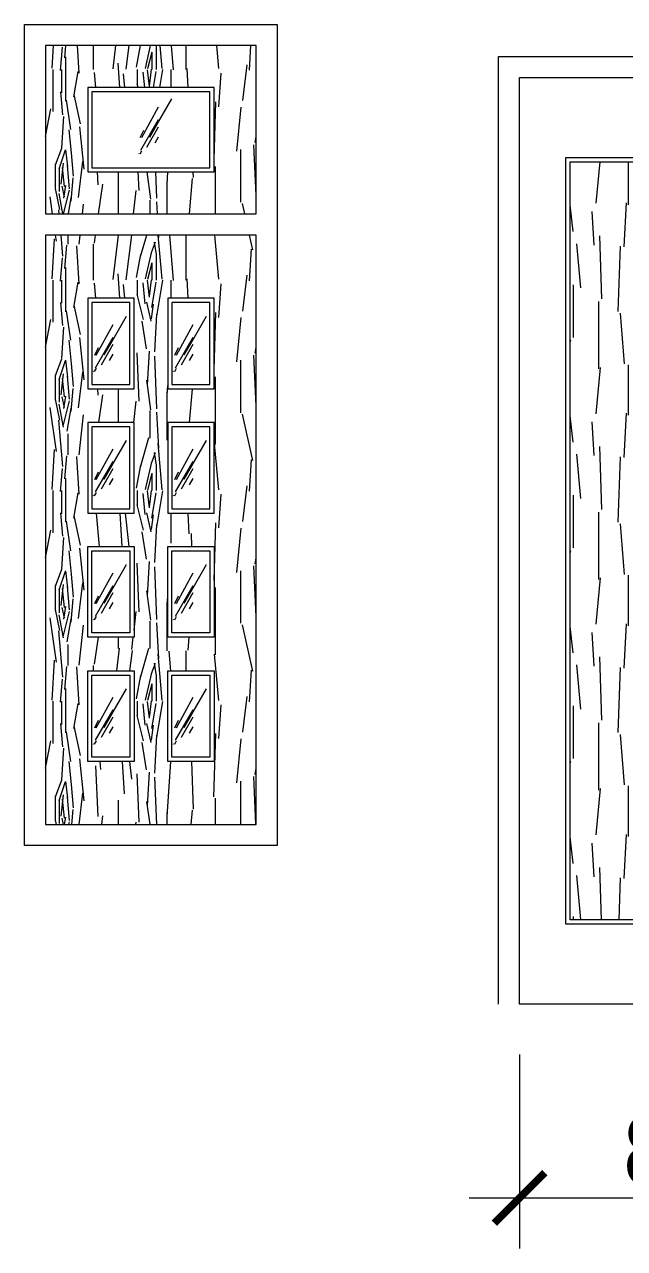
# Model space of a CAD drawing. Header units: millimetres. Extents: x -37049 to 129367, y 25385 to 90033.
# Drawn here: x 45039 to 46464, y 39086 to 41992 of the extents above; entities that cross this region are included whole.
import ezdxf

# ---------------------------------------------------------------- set-up
doc = ezdxf.new("R2010")
doc.units = ezdxf.units.MM
doc.header["$MEASUREMENT"] = 0
for name, color, linetype, lineweight in [('NBONG', 253, 'Continuous', 5), ('NCUA', 4, 'Continuous', 20), ('NCUAKHBAO', 191, 'Continuous', 18), ('NCUAMANH', 32, 'Continuous', 9), ('NKT', 9, 'Continuous', 0), ('NSMANH1', 44, 'Continuous', 5)]:
    doc.layers.add(name, color=color, linetype=linetype, lineweight=lineweight)
doc.styles.add('AVO', font='vhelvcn.ttf')
doc.dimstyles.new('100', dxfattribs={"dimscale": 0, "dimtxt": 160, "dimasz": 120, "dimexe": 120, "dimexo": 120, "dimgap": 30, "dimtad": 1, "dimdec": 0, "dimzin": 0, "dimdsep": 46, "dimtxsty": 'AVO', "dimblk1": 'ARCHTICK', "dimblk2": 'ARCHTICK', "dimsah": 1, "dimcen": -2, "dimdle": 120, "dimclrd": 256, "dimclre": 256, "dimclrt": 7, "dimadec": 0, "dimazin": 0, "dimtfac": 1, "dimtdec": 0, "dimtix": 1, "dimtmove": 2, "dimatfit": 3, "dimldrblk": 'ARCHTICK', "dimfxl": 0, "dimtolj": 1, "dimtzin": 0, "dimlwd": 0, "dimlwe": 0, "dimarcsym": 0})
pattern_1 = [(100.3048, (906129.923, -524962.584), (-499.9974378, 3000.0004804), [55.9015, -5534.268]), (90, (906119.9, -524907.6), (500, 500), [55, -445]), (71.5651, (906119.92, -524852.58), (499.999202, 1000.000217), [47.434, -1533.7045]), (277.125, (906134.92, -524807.584), (-499.999141, 3500.00019), [40.3115, -3990.8175]), (275.1944, (906139.923, -524847.584), (-499.9976123, 5000.000335), [55.227, -5467.4535]), (255.9638, (906144.92, -524902.58), (-499.999029, -1500.000273), [61.8465, -1999.706]), (80.5377, (906129.92, -524922.58), (499.9990696, 2500.000387), [30.414, -3010.9675]), (96.3402, (906134.923, -524892.584), (500.0007895, -3999.9997013), [45.277, -4482.4155]), (264.2894, (906129.923, -524847.584), (-500.0006573, -4499.9997117), [50.2495, -4974.6885]), (281.3099, (906124.92, -524897.58), (-499.998816, 2000.000376), [25.495, -2524.0145]), (95.1944, (906124.923, -525007.584), (499.9976123, -5000.000335), [55.227, -5467.4535]), (101.3099, (906119.92, -524952.58), (499.998816, -2000.000376), [50.99, -2498.5195]), (90, (906109.9, -524902.6), (500, 500), [60, -440]), (69.444, (906109.92, -524842.584), (999.9979982, 2500.0009223), [42.72, -4229.282]), (86.1859, (906124.923, -524802.584), (500.003062, 6999.9996707), [75.1665, -7441.4815]), (95.1944, (906129.923, -524727.584), (499.9976123, -5000.000335), [55.227, -5467.4535]), (90, (906124.9, -524672.6), (500, 500), [55, -445]), (84.8056, (906124.923, -525117.584), (499.9976123, 5000.000335), [55.227, -5467.4535]), (95.1944, (906129.923, -525062.584), (499.9976123, -5000.000335), [55.227, -5467.4535]), (90, (906134.9, -525117.6), (500, 500), [30, -470]), (84.8056, (906134.923, -525087.584), (499.9976123, 5000.000335), [55.227, -5467.4535]), (90, (906139.9, -525032.6), (500, 500), [50, -450]), (79.6952, (906139.923, -524982.584), (-499.9974378, -3000.0004804), [55.9015, -5534.268]), (84.8056, (906149.923, -524927.584), (499.9976123, 5000.000335), [55.227, -5467.4535]), (95.1944, (906154.923, -524872.584), (499.9976123, -5000.000335), [55.227, -5467.4535]), (95.1944, (906149.923, -524817.584), (499.9976123, -5000.000335), [55.227, -5467.4535]), (98.1301, (906144.92, -524762.584), (499.999678, -2999.999888), [70.7105, -3464.823]), (90, (906134.9, -524692.6), (500, 500), [75, -425]), (102.5288, (905834.923, -524712.584), (-499.9998015, 2500.0001602), [46.0975, -4563.6745]), (95.7106, (905824.923, -524667.584), (500.0006573, -4499.9997117), [50.2495, -4974.6885]), (81.8699, (905834.92, -524712.584), (499.999678, 2999.999888), [35.3555, -3500.1785]), (80.5377, (905839.92, -524677.58), (499.9990696, 2500.000387), [60.8275, -2980.5535]), (90, (905849.9, -525117.6), (500, 500), [60, -440]), (99.4623, (905849.92, -525057.58), (499.9990696, -2500.000387), [30.414, -3010.9675]), (248.1986, (905844.92, -525027.58), (499.999955, 1500.0001365), [26.926, -2665.6565]), (257.0054, (905834.923, -525052.584), (999.9987888, 4500.0003839), [66.7085, -6604.1235]), (97.125, (905834.92, -524657.584), (499.999141, -3500.00019), [40.3115, -3990.8175]), (82.875, (905834.92, -524657.584), (499.999141, 3500.00019), [40.3115, -3990.8175]), (90, (905839.9, -525117.6), (500, 500), [40, -460]), (255.9638, (905839.92, -525077.58), (-499.999029, -1500.000273), [41.231, -2020.322]), (93.3665, (905854.923, -525007.584), (500.0054817, -7999.999661), [85.147, -8429.5465]), (92.2906, (905849.923, -524922.584), (499.99787656, -12000.0000646), [125.1, -12384.896]), (86.8202, (905844.923, -524797.584), (499.9955212, 8500.00025135), [90.139, -8923.7395]), (80.5377, (905849.92, -524707.58), (499.9990696, 2500.000387), [91.2415, -2950.14]), (79.6952, (905804.923, -525117.584), (-499.9974378, -3000.0004804), [55.9015, -5534.268]), (74.0546, (905814.92, -525062.584), (-499.9999446, -2000.0000633), [72.801, -3567.254]), (90, (905834.9, -524992.6), (500, 500), [65, -435]), (98.1301, (905834.92, -524927.584), (499.999678, -2999.999888), [70.7105, -3464.823]), (86.4237, (905824.923, -524857.584), (499.9953587, 7500.0003272), [80.156, -7935.4535]), (98.7462, (905829.923, -524777.584), (-500.0020985, 3499.9996682), [65.7645, -6510.7085]), (104.0362, (905819.92, -524712.58), (499.999029, -1500.000273), [61.8465, -1999.706]), (90, (905804.9, -524652.6), (500, 500), [35, -465]), (275.1944, (905854.923, -525007.584), (-499.9976123, 5000.000335), [110.4535, -5412.227]), (94.7636, (905884.923, -525117.584), (499.9957663, -5500.0004732), [120.416, -5900.3815]), (90, (905874.9, -524997.6), (500, 500), [115, -385]), (85.9144, (905874.923, -524882.584), (499.9980662, 6500.0000745), [140.3565, -6877.4775]), (90, (905884.9, -524742.6), (500, 500), [125, -375]), (82.875, (905779.92, -525117.584), (499.999141, 3500.00019), [120.934, -3910.195]), (83.6598, (905794.923, -524997.584), (500.0007895, 3999.9997013), [90.554, -4437.1385]), (92.4896, (905804.923, -524907.584), (500.00893263, -10999.99973985), [115.1085, -11395.756]), (96.5198, (905799.923, -524792.584), (1499.99976262, -12999.99989544), [176.139, -17437.776]), (86.9872, (906104.923, -525117.584), (500.00205244, 9000.00000585), [95.1315, -9418.0175]), (98.1301, (906109.92, -525022.584), (499.999678, -2999.999888), [106.066, -3429.468]), (92.3859, (906094.923, -524917.584), (499.9913853, -11500.00026194), [120.104, -11890.308]), (79.3803, (906089.923, -524797.584), (-1000.0040416, -5499.9992023), [81.394, -8058.016]), (90, (906104.9, -524717.6), (500, 500), [100, -400]), (93.1798, (906164.923, -525117.584), (499.9955212, -8500.00025135), [90.139, -8923.7395]), (83.991, (906159.923, -525027.584), (-499.99965874, -4999.99987545), [95.525, -9456.9615]), (83.2902, (906169.923, -524932.584), (-499.9969406, -4500.0004989), [85.586, -8473.035]), (95.7106, (906179.923, -524847.584), (500.0006573, -4499.9997117), [100.499, -4924.439]), (102.0948, (906169.923, -524747.584), (1000.0033667, -4499.9993008), [71.589, -7087.3215]), (80.5377, (906154.92, -524677.58), (499.9990696, 2500.000387), [60.8275, -2980.5535]), (86.1859, (906069.923, -525117.584), (500.003062, 6999.9996707), [75.1665, -7441.4815]), (102.8043, (906074.923, -525042.584), (1500.00369384, -6499.99892344), [112.805, -11167.709]), (90, (906049.9, -524932.6), (500, 500), [125, -375]), (84.5597, (906049.923, -524807.584), (-499.9966856, -5500.0001561), [105.475, -10442.0365]), (83.2902, (906059.923, -524702.584), (-499.9969406, -4500.0004989), [85.586, -8473.035]), (90, (906199.9, -525117.6), (500, 500), [85, -415]), (81.8699, (906199.92, -525032.584), (499.999678, 2999.999888), [141.4215, -3394.1125]), (92.3859, (906219.923, -524892.584), (499.9913853, -11500.00026194), [120.104, -11890.308]), (95.5275, (906214.923, -524772.584), (-999.99268983, 10500.0008597), [155.724, -15416.6875]), (83.1572, (905744.923, -525117.584), (-1000.00399896, -8499.99968274), [125.897, -12463.7815]), (90, (905759.9, -524992.6), (500, 500), [140, -360]), (93.6522, (905759.923, -524852.584), (999.99364926, -15500.00047111), [235.478, -23312.3455]), (90, (905919.9, -525117.6), (500, 500), [120, -380]), (85.2364, (905919.923, -524997.584), (499.9957663, 5500.0004732), [120.416, -5900.3815]), (91.8476, (905929.923, -524877.584), (499.99716989, -15000.00023215), [155.0805, -15352.982]), (92.7263, (905924.923, -524722.584), (499.99800886, -10000.0001475), [105.119, -10406.779]), (95.1944, (905999.923, -525117.584), (499.9976123, -5000.000335), [110.4535, -5412.227]), (90, (905989.9, -525007.6), (500, 500), [160, -340]), (88.0908, (905989.923, -524847.584), (500.01212054, 14499.9995158), [150.0835, -14858.2475]), (86.4237, (905994.923, -524697.584), (499.9953587, 7500.0003272), [80.156, -7935.4535])]

# ---------------------------------------------------------------- blocks, each defined once
blk = doc.blocks.new('_ARCHTICK')
at = {"color": 0, "linetype": 'ByBlock', "const_width": 0.15}
blk.add_lwpolyline([(-0.5, -0.5), (0.5, 0.5)], dxfattribs=at)
blk = doc.blocks.new('*D722')
at = {"layer": 'DEFPOINTS', "color": 0}
for p in [(46214.8, 39666.2), (47014.8, 39666.2), (47014.8, 39205.9)]:
    blk.add_point(p, dxfattribs=at)
at = {"layer": 'NKT', "lineweight": 0}
for p, q in [((46214.8, 39546.2), (46214.8, 39085.9)), ((47014.8, 39546.2), (47014.8, 39085.9)), ((46094.8, 39205.9), (47134.8, 39205.9))]:
    blk.add_line(p, q, dxfattribs=at)
at = {"layer": 'NKT', "lineweight": 0, "xscale": 120, "yscale": 120, "zscale": 120}
for p, rotation in [((46214.8, 39205.9), 179.9999999999985), ((47014.8, 39205.9), 359.9999999999985)]:
    blk.add_blockref('_ARCHTICK', p, dxfattribs=dict(at, rotation=rotation))
at = {"layer": 'NKT', "color": 7, "insert": (46614.8, 39317.6), "char_height": 160, "attachment_point": 5, "style": 'AVO'}
blk.add_mtext('\\A1;800', dxfattribs=at)
blk = doc.blocks.new('A$C638607B3')
at = {"layer": 'NBONG', "ltscale": 0.75}
for p, q in [((167, 271), (280, 466)), ((25, 138), (167, 397)), ((18, 32), (167, 290)), ((68, 57), (167, 230)), ((92, 141), (167, 271)), ((13, 138), (43, 202)), ((137, 93), (167, 146)), ((0, 0), (3, 5)), ((11, 0), (26, 27))]:
    blk.add_line(p, q, dxfattribs=at)

msp = doc.modelspace()

# ---------------------------------------------------------------- hatches: boundary and pattern name
at = {"layer": 'NCUAMANH', "lineweight": 0, "ltscale": 10000}
h = msp.add_hatch(dxfattribs=at)
h.set_pattern_fill('WOOD8,_O', color=256, scale=500, angle=90, pattern_type=2)
h.set_pattern_definition([(79.6952, (-1526240.027, -1189783.603), (499.9974378, 3000.0004804), [55.9015, -5534.268]), (90, (-1526230.03, -1189728.6), (-500, 500), [55, -445]), (108.4349, (-1526230.03, -1189673.6), (-499.999202, 1000.000217), [47.434, -1533.7045]), (262.875, (-1526245.027, -1189628.603), (499.999141, 3500.00019), [40.3115, -3990.8175]), (264.8056, (-1526250.027, -1189668.603), (499.9976123, 5000.000335), [55.227, -5467.4535]), (284.0362, (-1526255.03, -1189723.6), (499.999029, -1500.000273), [61.8465, -1999.706]), (99.4623, (-1526240.03, -1189743.6), (-499.9990696, 2500.000387), [30.414, -3010.9675]), (83.6598, (-1526245.027, -1189713.603), (-500.0007895, -3999.9997013), [45.277, -4482.4155]), (275.7106, (-1526240.027, -1189668.603), (500.0006573, -4499.9997117), [50.2495, -4974.6885]), (258.6901, (-1526235.03, -1189718.6), (499.998816, 2000.000376), [25.495, -2524.0145]), (84.8056, (-1526235.027, -1189828.603), (-499.9976123, -5000.000335), [55.227, -5467.4535]), (78.6901, (-1526230.03, -1189773.6), (-499.998816, -2000.000376), [50.99, -2498.5195]), (90, (-1526220.03, -1189723.6), (-500, 500), [60, -440]), (110.556, (-1526220.027, -1189663.603), (-999.9979982, 2500.0009223), [42.72, -4229.282]), (93.8141, (-1526235.027, -1189623.603), (-500.003062, 6999.9996707), [75.1665, -7441.4815]), (84.8056, (-1526240.027, -1189548.603), (-499.9976123, -5000.000335), [55.227, -5467.4535]), (90, (-1526235.03, -1189493.6), (-500, 500), [55, -445]), (95.1944, (-1526235.027, -1189938.603), (-499.9976123, 5000.000335), [55.227, -5467.4535]), (84.8056, (-1526240.027, -1189883.603), (-499.9976123, -5000.000335), [55.227, -5467.4535]), (90, (-1526245.03, -1189938.6), (-500, 500), [30, -470]), (95.1944, (-1526245.027, -1189908.603), (-499.9976123, 5000.000335), [55.227, -5467.4535]), (90, (-1526250.03, -1189853.6), (-500, 500), [50, -450]), (100.3048, (-1526250.027, -1189803.603), (499.9974378, -3000.0004804), [55.9015, -5534.268]), (95.1944, (-1526260.027, -1189748.603), (-499.9976123, 5000.000335), [55.227, -5467.4535]), (84.8056, (-1526265.027, -1189693.603), (-499.9976123, -5000.000335), [55.227, -5467.4535]), (84.8056, (-1526260.027, -1189638.603), (-499.9976123, -5000.000335), [55.227, -5467.4535]), (81.8699, (-1526255.03, -1189583.6), (-499.999678, -2999.9998882), [70.7105, -3464.823]), (90, (-1526245.03, -1189513.6), (-500, 500), [75, -425]), (77.4712, (-1525945.027, -1189533.603), (499.9998015, 2500.0001602), [46.0975, -4563.6745]), (84.2894, (-1525935.027, -1189488.603), (-500.0006573, -4499.9997117), [50.2495, -4974.6885]), (98.1301, (-1525945.03, -1189533.6), (-499.999678, 2999.9998882), [35.3555, -3500.1785]), (99.4623, (-1525950.03, -1189498.6), (-499.9990696, 2500.000387), [60.8275, -2980.5535]), (90, (-1525960.03, -1189938.6), (-500, 500), [60, -440]), (80.5377, (-1525960.03, -1189878.6), (-499.9990696, -2500.000387), [30.414, -3010.9675]), (291.8014, (-1525955.03, -1189848.6), (-499.9999553, 1500.0001365), [26.926, -2665.6565]), (282.9946, (-1525945.027, -1189873.603), (-999.9987888, 4500.0003839), [66.7085, -6604.1235]), (82.875, (-1525945.027, -1189478.603), (-499.999141, -3500.00019), [40.3115, -3990.8175]), (97.125, (-1525945.027, -1189478.603), (-499.999141, 3500.00019), [40.3115, -3990.8175]), (90, (-1525950.03, -1189938.6), (-500, 500), [40, -460]), (284.0362, (-1525950.03, -1189898.6), (499.999029, -1500.000273), [41.231, -2020.322]), (86.6335, (-1525965.027, -1189828.603), (-500.00548168, -7999.999661), [85.147, -8429.5465]), (87.7094, (-1525960.027, -1189743.603), (-499.99787656, -12000.00006459), [125.1, -12384.896]), (93.1798, (-1525955.027, -1189618.603), (-499.99552116, 8500.00025135), [90.139, -8923.7395]), (99.4623, (-1525960.03, -1189528.6), (-499.9990696, 2500.000387), [91.2415, -2950.14]), (100.3048, (-1525915.027, -1189938.603), (499.9974378, -3000.0004804), [55.9015, -5534.268]), (105.9454, (-1525925.03, -1189883.6), (499.9999446, -2000.0000633), [72.801, -3567.254]), (90, (-1525945.03, -1189813.6), (-500, 500), [65, -435]), (81.8699, (-1525945.03, -1189748.6), (-499.999678, -2999.9998882), [70.7105, -3464.823]), (93.5763, (-1525935.027, -1189678.603), (-499.99535867, 7500.00032717), [80.156, -7935.4535]), (81.2538, (-1525940.027, -1189598.603), (500.0020985, 3499.9996682), [65.7645, -6510.7085]), (75.9638, (-1525930.03, -1189533.6), (-499.999029, -1500.000273), [61.8465, -1999.706]), (90, (-1525915.03, -1189473.6), (-500, 500), [35, -465]), (264.8056, (-1525965.027, -1189828.603), (499.9976123, 5000.000335), [110.4535, -5412.227]), (85.2364, (-1525995.027, -1189938.603), (-499.9957663, -5500.0004732), [120.416, -5900.3815]), (90, (-1525985.03, -1189818.6), (-500, 500), [115, -385]), (94.0856, (-1525985.027, -1189703.603), (-499.9980662, 6500.0000745), [140.3565, -6877.4775]), (90, (-1525995.03, -1189563.6), (-500, 500), [125, -375]), (97.125, (-1525890.027, -1189938.603), (-499.999141, 3500.00019), [120.934, -3910.195]), (96.3402, (-1525905.027, -1189818.603), (-500.0007895, 3999.9997013), [90.554, -4437.1385]), (87.5104, (-1525915.027, -1189728.603), (-500.00893264, -10999.99973985), [115.1085, -11395.756]), (83.4802, (-1525910.027, -1189613.603), (-1499.99976262, -12999.99989544), [176.139, -17437.776]), (93.0128, (-1526215.027, -1189938.603), (-500.00205244, 9000.00000585), [95.1315, -9418.0175]), (81.8699, (-1526220.03, -1189843.6), (-499.999678, -2999.9998882), [106.066, -3429.468]), (87.6141, (-1526205.027, -1189738.603), (-499.99138528, -11500.00026194), [120.104, -11890.308]), (100.6197, (-1526200.027, -1189618.603), (1000.00404156, -5499.9992023), [81.394, -8058.016]), (90, (-1526215.03, -1189538.6), (-500, 500), [100, -400]), (86.8202, (-1526275.027, -1189938.603), (-499.99552116, -8500.00025135), [90.139, -8923.7395]), (96.009, (-1526270.027, -1189848.603), (499.99965874, -4999.99987545), [95.525, -9456.9615]), (96.7098, (-1526280.027, -1189753.603), (499.99694062, -4500.00049888), [85.586, -8473.035]), (84.2894, (-1526290.027, -1189668.603), (-500.0006573, -4499.9997117), [100.499, -4924.439]), (77.9052, (-1526280.027, -1189568.603), (-1000.00336674, -4499.9993008), [71.589, -7087.3215]), (99.4623, (-1526265.03, -1189498.6), (-499.9990696, 2500.000387), [60.8275, -2980.5535]), (93.8141, (-1526180.027, -1189938.603), (-500.003062, 6999.9996707), [75.1665, -7441.4815]), (77.1957, (-1526185.027, -1189863.603), (-1500.00369384, -6499.99892344), [112.805, -11167.709]), (90, (-1526160.03, -1189753.6), (-500, 500), [125, -375]), (95.4403, (-1526160.027, -1189628.603), (499.99668562, -5500.0001561), [105.475, -10442.0365]), (96.7098, (-1526170.027, -1189523.603), (499.99694062, -4500.00049888), [85.586, -8473.035]), (90, (-1526310.03, -1189938.6), (-500, 500), [85, -415]), (98.1301, (-1526310.03, -1189853.6), (-499.999678, 2999.9998882), [141.4215, -3394.1125]), (87.6141, (-1526330.027, -1189713.603), (-499.99138528, -11500.00026194), [120.104, -11890.308]), (84.4725, (-1526325.027, -1189593.603), (999.99268983, 10500.0008597), [155.724, -15416.6875]), (96.8428, (-1525855.027, -1189938.603), (1000.00399896, -8499.99968274), [125.897, -12463.7815]), (90, (-1525870.03, -1189813.6), (-500, 500), [140, -360]), (86.3478, (-1525870.027, -1189673.603), (-999.993649265, -15500.00047111), [235.478, -23312.3455]), (90, (-1526030.03, -1189938.6), (-500, 500), [120, -380]), (94.7636, (-1526030.027, -1189818.603), (-499.9957663, 5500.0004732), [120.416, -5900.3815]), (88.1524, (-1526040.027, -1189698.603), (-499.99716989, -15000.00023215), [155.0805, -15352.982]), (87.2737, (-1526035.027, -1189543.603), (-499.99800886, -10000.0001475), [105.119, -10406.779]), (84.8056, (-1526110.027, -1189938.603), (-499.9976123, -5000.000335), [110.4535, -5412.227]), (90, (-1526100.03, -1189828.6), (-500, 500), [160, -340]), (91.9092, (-1526100.027, -1189668.603), (-500.01212054, 14499.99951579), [150.0835, -14858.2475]), (93.5763, (-1526105.027, -1189518.603), (-499.99535867, 7500.00032717), [80.156, -7935.4535])])
h.paths.add_polyline_path([(46894.8, 40651), (46840.6, 40651, -0.414214), (46830.6, 40661), (46830.6, 40661.2, -0.414214), (46840.6, 40671.2), (46894.8, 40671.2), (46894.8, 41666.2), (46334.8, 41666.2), (46334.8, 39866.2), (46894.8, 39866.2)])
h.paths.add_polyline_path([(46504.8, 40456.2), (46504.8, 40676.2), (46724.8, 40676.2), (46724.8, 40456.2)], flags=16)
h.paths.add_polyline_path([(46514.8, 40466.2), (46514.8, 40666.2), (46714.8, 40666.2), (46714.8, 40466.2)], flags=0)
h.paths.add_polyline_path([(46504.8, 40856.2), (46504.8, 41076.2), (46724.8, 41076.2), (46724.8, 40856.2)], flags=16)
h.paths.add_polyline_path([(46514.8, 40866.2), (46514.8, 41066.2), (46714.8, 41066.2), (46714.8, 40866.2)], flags=0)
h.paths.add_polyline_path([(46504.8, 41256.2), (46504.8, 41476.2), (46724.8, 41476.2), (46724.8, 41256.2)], flags=16)
h.paths.add_polyline_path([(46514.8, 41266.2), (46514.8, 41466.2), (46714.8, 41466.2), (46714.8, 41266.2)], flags=0)
at = {"layer": 'NSMANH1', "lineweight": 0}
h = msp.add_hatch(dxfattribs=at)
h.set_pattern_fill('WOOD8', color=256, scale=500, angle=90, style=0, pattern_type=2)
h.set_pattern_definition(pattern_1)
h.paths.add_polyline_path([(45089.4, 41542.3), (45589.4, 41542.3), (45589.4, 41942.3), (45089.4, 41942.3)])
h.paths.add_polyline_path([(45189.4, 41842.3), (45489.4, 41842.3), (45489.4, 41642.3), (45189.4, 41642.3)], flags=16)
h = msp.add_hatch(dxfattribs=at)
h.set_pattern_fill('WOOD8', color=256, scale=500, angle=90, style=0, pattern_type=2)
h.set_pattern_definition(pattern_1)
h.paths.add_polyline_path([(45089.4, 41492.3), (45089.4, 40092.5), (45589.4, 40092.5), (45589.4, 41492.3)])
h.paths.add_polyline_path([(45299.4, 41342.3), (45299.4, 41127.3), (45189.4, 41127.3), (45189.4, 41342.3)], flags=16)
h.paths.add_polyline_path([(45379.4, 41342.3), (45489.4, 41342.3), (45489.4, 41127.3), (45379.4, 41127.3)], flags=16)
h.paths.add_polyline_path([(45299.4, 41047.3), (45299.4, 40832.3), (45189.4, 40832.3), (45189.4, 41047.3)], flags=16)
h.paths.add_polyline_path([(45379.4, 41047.3), (45489.4, 41047.3), (45489.4, 40832.3), (45379.4, 40832.3)], flags=16)
h.paths.add_polyline_path([(45299.4, 40752.5), (45299.4, 40537.5), (45189.4, 40537.5), (45189.4, 40752.5)], flags=16)
h.paths.add_polyline_path([(45379.4, 40752.5), (45489.4, 40752.5), (45489.4, 40537.5), (45379.4, 40537.5)], flags=16)
h.paths.add_polyline_path([(45299.4, 40457.5), (45299.4, 40242.5), (45189.4, 40242.5), (45189.4, 40457.5)], flags=16)
h.paths.add_polyline_path([(45379.4, 40457.5), (45489.4, 40457.5), (45489.4, 40242.5), (45379.4, 40242.5)], flags=16)

# ---------------------------------------------------------------- linework, layer by layer
at = {"layer": 'NCUA'}
for points in [[(45089.4, 41542.3), (45589.4, 41542.3), (45589.4, 41942.3), (45089.4, 41942.3)], [(45189.4, 41642.3), (45489.4, 41642.3), (45489.4, 41842.3), (45189.4, 41842.3)], [(45089.4, 40092.5), (45589.4, 40092.5), (45589.4, 41492.3), (45089.4, 41492.3), (45089.4, 40092.5)], [(45189.4, 41127.3), (45299.4, 41127.3), (45299.4, 41342.3), (45189.4, 41342.3)], [(45379.4, 41127.3), (45489.4, 41127.3), (45489.4, 41342.3), (45379.4, 41342.3)], [(45189.4, 40832.3), (45299.4, 40832.3), (45299.4, 41047.3), (45189.4, 41047.3)], [(45379.4, 40832.3), (45489.4, 40832.3), (45489.4, 41047.3), (45379.4, 41047.3)], [(45189.4, 40752.5), (45299.4, 40752.5), (45299.4, 40537.5), (45189.4, 40537.5)], [(45379.4, 40752.5), (45489.4, 40752.5), (45489.4, 40537.5), (45379.4, 40537.5)], [(45189.4, 40457.5), (45299.4, 40457.5), (45299.4, 40242.5), (45189.4, 40242.5)], [(45379.4, 40457.5), (45489.4, 40457.5), (45489.4, 40242.5), (45379.4, 40242.5)]]:
    msp.add_lwpolyline(points, close=True, dxfattribs=at)
at = {"layer": 'NCUA', "ltscale": 10000}
msp.add_lwpolyline([(46214.8, 39666.2), (46214.8, 41866.2), (47014.8, 41866.2), (47014.8, 39666.2), (46214.8, 39666.2)], dxfattribs=at)
msp.add_lwpolyline([(46324.8, 41676.2), (46904.8, 41676.2), (46904.8, 39856.2), (46324.8, 39856.2)], close=True, dxfattribs=at)
at = {"layer": 'NCUAKHBAO'}
msp.add_lwpolyline([(45039.4, 41992.3), (45639.4, 41992.3), (45639.4, 40042.5), (45039.4, 40042.5)], close=True, dxfattribs=at)
at = {"layer": 'NCUAKHBAO', "ltscale": 10000}
msp.add_lwpolyline([(46164.8, 39666.2), (46164.8, 41916.2), (47064.8, 41916.2), (47064.8, 39666.2)], dxfattribs=at)
at = {"layer": 'NCUAMANH'}
for points in [[(45199.4, 41652.3), (45479.4, 41652.3), (45479.4, 41832.3), (45199.4, 41832.3)], [(45199.4, 41137.3), (45289.4, 41137.3), (45289.4, 41332.3), (45199.4, 41332.3)], [(45389.4, 41137.3), (45479.4, 41137.3), (45479.4, 41332.3), (45389.4, 41332.3)], [(45199.4, 40842.3), (45289.4, 40842.3), (45289.4, 41037.3), (45199.4, 41037.3)], [(45389.4, 40842.3), (45479.4, 40842.3), (45479.4, 41037.3), (45389.4, 41037.3)], [(45199.4, 40742.5), (45289.4, 40742.5), (45289.4, 40547.5), (45199.4, 40547.5)], [(45389.4, 40742.5), (45479.4, 40742.5), (45479.4, 40547.5), (45389.4, 40547.5)], [(45199.4, 40447.5), (45289.4, 40447.5), (45289.4, 40252.5), (45199.4, 40252.5)], [(45389.4, 40447.5), (45479.4, 40447.5), (45479.4, 40252.5), (45389.4, 40252.5)]]:
    msp.add_lwpolyline(points, close=True, dxfattribs=at)
at = {"layer": 'NCUAMANH', "ltscale": 10000}
msp.add_lwpolyline([(46334.8, 41666.2), (46894.8, 41666.2), (46894.8, 39866.2), (46334.8, 39866.2)], close=True, dxfattribs=at)

# ---------------------------------------------------------------- block references
at = {"layer": 'NKT', "xscale": 0.28125, "yscale": 0.28125, "zscale": 0.28125}
for p in [(45310.7, 41684.8), (45202.9, 41168.4), (45392.9, 41168.4), (45202.9, 40873.4), (45392.9, 40873.4), (45202.9, 40578.7), (45392.9, 40578.7), (45202.9, 40283.7), (45392.9, 40283.7)]:
    msp.add_blockref('A$C638607B3', p, dxfattribs=at)

# ---------------------------------------------------------------- dimensions: what is measured, and where the dimension line sits
at = {"layer": 'NKT'}
dim = msp.add_linear_dim(base=(47014.8, 39205.9), p1=(46214.8, 39666.2), p2=(47014.8, 39666.2), dimstyle='100', override={"dimscale": 1}, dxfattribs=at)
dim.commit()
dim.dimension.update_dxf_attribs({"geometry": '*D722', "text_midpoint": (46614.8, 39317.6)})

doc.saveas('drawing.dxf')
